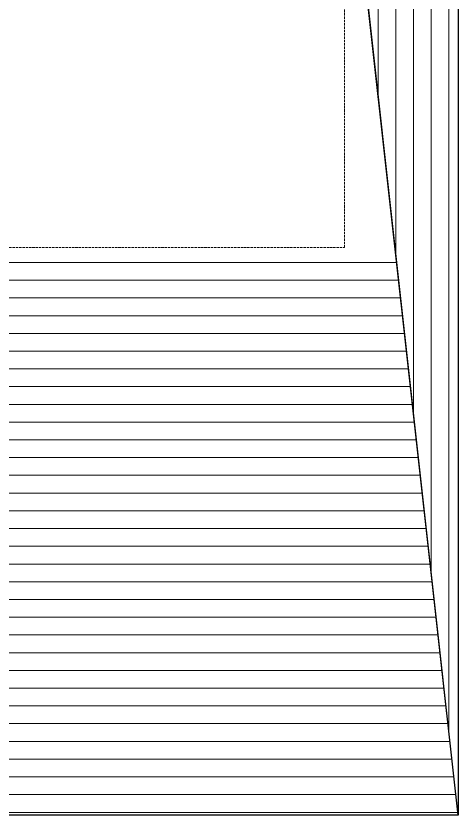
# Model space of a CAD drawing. Header units: inches. Extents: x 735 to 7643, y 526 to 1733.
# Drawn here: x 6886.5 to 6933.2, y 866.1 to 950.6 of the extents above; entities that cross this region are included whole.
import ezdxf

# ---------------------------------------------------------------- set-up
doc = ezdxf.new("R2010")
doc.units = ezdxf.units.IN
doc.header["$MEASUREMENT"] = 0
doc.linetypes.add('DASH', pattern=[0.35, 0.25, -0.1])
doc.linetypes.add('DASHED', pattern=[0.75, 0.5, -0.25])
for name, color, linetype, lineweight in [('DOOR', 115, 'Continuous', 15), ('HACTH', 8, 'Continuous', 9), ('R_Hatch', 8, 'Continuous', 9), ('Sunshed', 5, 'Continuous', 15)]:
    doc.layers.add(name, color=color, linetype=linetype, lineweight=lineweight)
pattern_1 = [(90, (-128498.9797, -171560.2456), (-1.875, 3e-16), [])]

# ---------------------------------------------------------------- blocks, each defined once
blk = doc.blocks.new('A$C5AAA0143')
at = {"layer": 'Defpoints'}
for points in [[(-39.75, 5), (-40, 5), (-40, 4.75), (-39.75, 4.75)], [(0, 5), (-0.25, 5), (-0.25, 4.75), (0, 4.75)], [(-39.75, 0.25), (-40, 0.25), (-40, 0), (-39.75, 0)], [(0, 0.25), (-0.25, 0.25), (-0.25, 0), (0, 0)]]:
    blk.add_lwpolyline(points, close=True, dxfattribs=at)
at = {"layer": 'DOOR'}
for points in [[(-1.75, 10), (-2, 10), (-2, 11), (-2.5, 11), (-2.5, 5), (-1, 5), (-1, 11), (-1.5, 11), (-1.5, 10), (-1.75, 10), (-1.5, 10), (-1.5, 11), (-1, 11), (-1, 33.987), (-1.5, 33.987), (-1.5, 34.987), (-2, 34.987), (-2, 33.987), (-2.5, 33.987), (-2.5, 11), (-2.5, 39.987), (-1, 39.987), (-1, 33.987)], [(-39, 5), (-39, 3.5), (-37.5, 3.5), (-37.5, 0.25), (-37.75, 0.25), (-37.75, 0), (-39.75, 0), (-39.75, 0.25), (-40, 0.25), (-40, 4.75), (-39.75, 4.75), (-39.75, 5), (-39, 5)], [(-1, 5), (-1, 3.5), (-2.5, 3.5), (-2.5, 0.25), (-2.25, 0.25), (-2.25, 0), (-0.25, 0), (-0.25, 0.25), (0, 0.25), (0, 4.75), (-0.25, 4.75), (-0.25, 5), (-1, 5)]]:
    blk.add_lwpolyline(points, dxfattribs=at)
at = {"layer": 'DOOR', "linetype": 'DASHED', "lineweight": 0}
blk.add_arc((-0.494, 1.362), 38.677, 92.97286, 174.60302, dxfattribs=at)
at = {"layer": 'HACTH', "lineweight": 0, "ltscale": 10}
for p, q in [((-1.5, 5), (-39, 5)), ((-2.25, 0), (-37.75, 0))]:
    blk.add_line(p, q, dxfattribs=at)

msp = doc.modelspace()

# ---------------------------------------------------------------- hatches: boundary and pattern name
at = {"layer": 'HACTH', "lineweight": 0}
h = msp.add_hatch(dxfattribs=at)
h.set_pattern_fill('ANSI31', color=256, scale=15, angle=45, style=0)
h.set_pattern_definition(pattern_1)
h.paths.add_polyline_path([(6933.232, 974.085), (6921.232, 974.085), (6933.232, 866.085)])
at = {"layer": 'R_Hatch', "lineweight": 0}
h = msp.add_hatch(dxfattribs=at)
h.set_pattern_fill('ANSI31', color=256, scale=15, angle=45, style=0)
h.set_pattern_definition(pattern_1)
h.paths.add_polyline_path([(6933.232, 974.085), (6921.232, 974.085), (6933.232, 866.085)])
h = msp.add_hatch(dxfattribs=at)
h.set_pattern_fill('ANSI31', color=256, scale=15, angle=315, style=0)
h.set_pattern_definition([(0, (-133166.819, -170516.1327), (6e-16, 1.875), [])])
h.paths.add_polyline_path([(6664.806, 866.085), (6933.232, 866.085), (6926.566, 926.085), (6664.806, 926.085)])
h.paths.add_polyline_path([(6664.806, 866.085), (6664.806, 926.085), (6267.899, 926.085), (6261.232, 866.085)])

# ---------------------------------------------------------------- linework, layer by layer
at = {"linetype": 'Continuous', "ltscale": 10}
msp.add_line((6933.232, 866.085), (6921.232, 974.085), dxfattribs=at)
msp.add_lwpolyline([(6933.232, 974.085), (6933.232, 866.085), (6261.232, 866.085), (6261.232, 974.085)], dxfattribs=at)
at = {"layer": 'R_Hatch', "linetype": 'Continuous', "ltscale": 10}
msp.add_line((6933.232, 866.085), (6921.232, 974.085), dxfattribs=at)
msp.add_lwpolyline([(6933.232, 974.085), (6933.232, 866.085), (6261.232, 866.085), (6261.232, 974.085)], dxfattribs=at)
at = {"layer": 'Sunshed', "linetype": 'DASH'}
msp.add_lwpolyline([(6273.232, 974.085), (6273.232, 926.085), (6921.232, 926.085), (6921.232, 974.085)], dxfattribs=at)

# ---------------------------------------------------------------- block references
at = {"layer": 'DOOR', "lineweight": 0, "rotation": 180}
msp.add_blockref('A$C5AAA0143', (6851.232, 979.085), dxfattribs=at)

doc.saveas('drawing.dxf')
